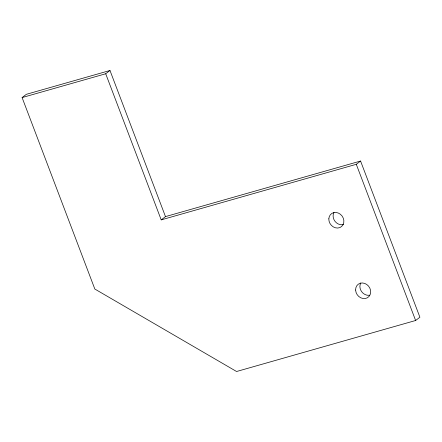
<?xml version="1.0" encoding="UTF-8"?>
<svg xmlns="http://www.w3.org/2000/svg" width="442" height="442" viewBox="0 0 442 442"><rect width="100%" height="100%" fill="white"/><g stroke="black" fill="none" stroke-linecap="round" stroke-linejoin="round"><path stroke-width="0.66" d="M165.485 216.608L360.567 161.037L419.9 317.229L415.624 320.5L236.564 371.507L94.831 289.04L22.1 97.577L26.376 94.306L109.986 70.493L165.485 216.608L161.208 219.878L105.704 73.764L109.986 70.493M161.208 219.878L356.291 164.308L360.567 161.037M22.1 97.577L105.704 73.764M356.291 164.308L415.624 320.5M343.5 224.53A8.188 7.127 52.6 0 1 335.064 221.409A8.188 7.127 52.6 0 1 333.964 212.447M369.667 295.212A8.188 7.127 52.6 0 1 361.639 291.659A8.188 7.127 52.6 0 1 360.76 282.979M355.622 290.04A8.188 7.127 52.6 0 0 367.175 297.886A8.188 7.127 52.6 0 0 366.661 284.41A8.188 7.127 52.6 0 0 355.622 290.04M328.831 218.834A8.188 7.127 52.6 0 0 339.815 227.597A8.188 7.127 52.6 0 0 340.423 214.287A8.188 7.127 52.6 0 0 328.831 218.834"/></g></svg>
